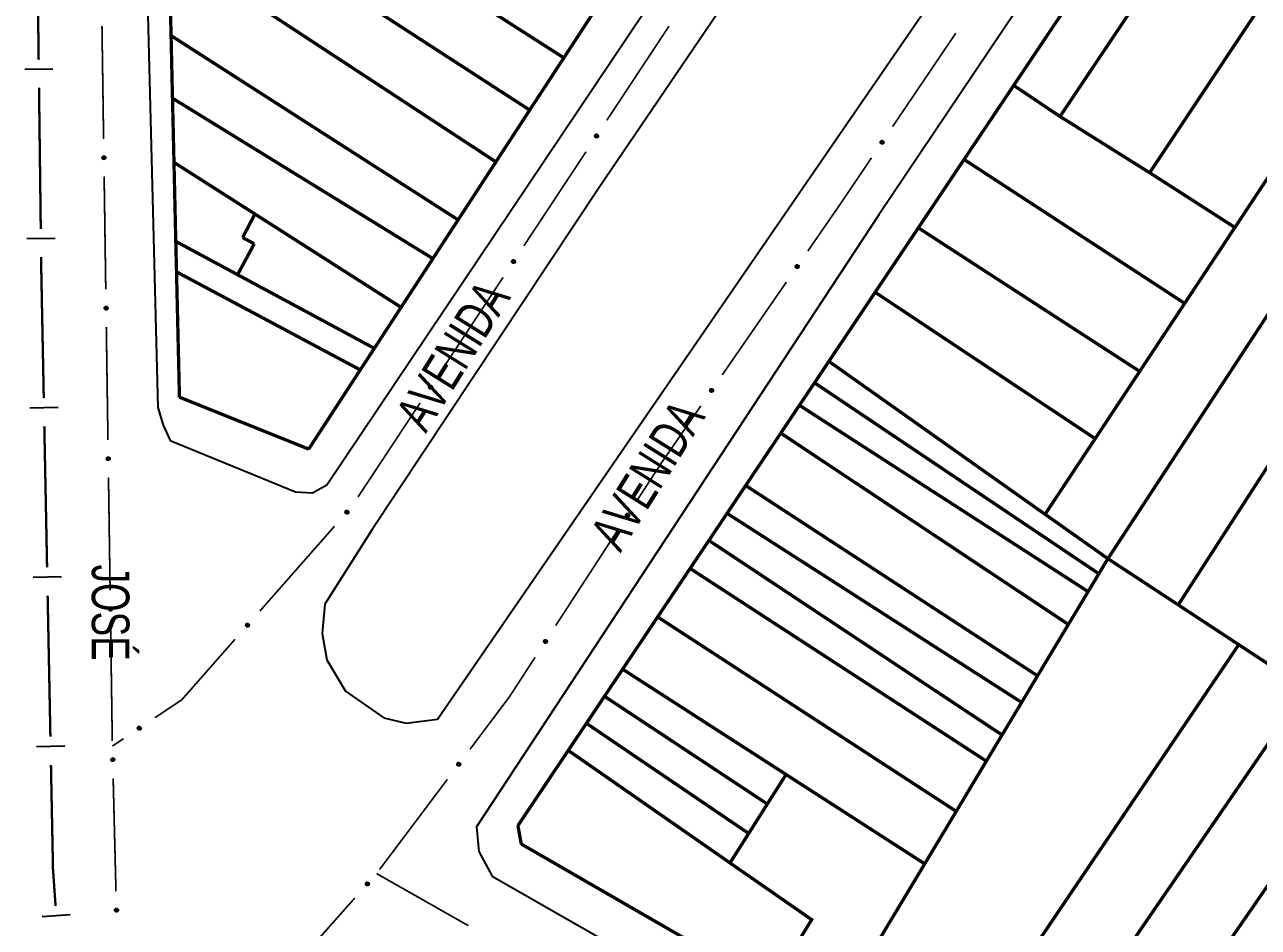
# Model space of a CAD drawing. Extents: x 202481 to 204056, y 4838981 to 4840330.
# Drawn here: x 203474.6 to 203605.8, y 4840104.8 to 4840200.7 of the extents above; entities that cross this region are included whole.
import ezdxf

# ---------------------------------------------------------------- set-up
doc = ezdxf.new("R2010")
doc.units = 0
doc.header["$LTSCALE"] = 1.5
doc.header["$MEASUREMENT"] = 0
for name, color, linetype in [('CD_MALHA_LOTES', 7, 'CONTINUOUS'), ('LM-LIM-SETORES-BAIRROS', 250, 'CONTINUOUS'), ('RU-QUADRA', 210, 'CONTINUOUS'), ('SV-EIXO-RUA-PAV', 20, 'CONTINUOUS'), ('SV-RUA-PAVIM', 7, 'CONTINUOUS'), ('SV-TXT-RUA-PAV', 7, 'CONTINUOUS')]:
    doc.layers.add(name, color=color, linetype=linetype)
doc.styles.add('ARIAL', font='ARIAL.SHX')

msp = doc.modelspace()

# ---------------------------------------------------------------- linework, layer by layer
at = {"layer": 'CD_MALHA_LOTES', "linetype": 'Continuous', "const_width": 0.35, "flags": 128}
for points in [[(203579.75, 4840194.27), (203609.59, 4840238.84), (203614.52, 4840235.54)], [(203584.67, 4840190.97), (203614.52, 4840235.54)], [(203594.2, 4840184.99), (203623.75, 4840229.45)], [(203589.76, 4840143.96), (203639.1, 4840219.29)], [(203545, 4840217.24), (203531.93, 4840197.2)], [(203508.35, 4840212.3), (203531.93, 4840197.2)], [(203489.96, 4840208.93), (203524.71, 4840186.14)], [(203490.18, 4840199.56), (203489.96, 4840208.93)], [(203528.3, 4840191.65), (203504.8, 4840206.87)], [(203490.18, 4840199.56), (203520.69, 4840179.98)], [(203490.33, 4840192.91), (203490.18, 4840199.56)], [(203615.65, 4840197.89), (203603.26, 4840179.17)], [(203531.93, 4840197.2), (203528.3, 4840191.65)], [(203574.47, 4840186.4), (203579.75, 4840194.27)], [(203584.67, 4840190.97), (203579.75, 4840194.27)], [(203490.49, 4840186.09), (203490.33, 4840192.91)], [(203490.33, 4840192.91), (203518.01, 4840175.86)], [(203528.3, 4840191.65), (203524.71, 4840186.14)], [(203594.2, 4840184.99), (203584.67, 4840190.97)], [(203490.49, 4840186.09), (203499.09, 4840180.6)], [(203490.68, 4840177.69), (203490.49, 4840186.09)], [(203524.71, 4840186.14), (203520.69, 4840179.98)], [(203569.61, 4840179.13), (203574.47, 4840186.4)], [(203597.92, 4840171.1), (203574.47, 4840186.4)], [(203603.26, 4840179.17), (203594.2, 4840184.99)], [(203497.79, 4840178.1), (203499.09, 4840180.6)], [(203499.09, 4840180.6), (203514.63, 4840170.68)], [(203520.69, 4840179.98), (203518.01, 4840175.86)], [(203565.02, 4840172.28), (203569.61, 4840179.13)], [(203593.14, 4840163.87), (203569.61, 4840179.13)], [(203597.92, 4840171.1), (203603.26, 4840179.17)], [(203499.02, 4840177.43), (203497.79, 4840178.1)], [(203490.76, 4840174.45), (203490.68, 4840177.69)], [(203490.68, 4840177.69), (203497.25, 4840174.15)], [(203497.25, 4840174.15), (203499.02, 4840177.43)], [(203518.01, 4840175.86), (203514.63, 4840170.68)], [(203490.76, 4840174.45), (203510.29, 4840164.03)], [(203491.07, 4840161.13), (203490.76, 4840174.45)], [(203511.79, 4840166.32), (203497.25, 4840174.15)], [(203560.1, 4840164.94), (203565.02, 4840172.28)], [(203588.41, 4840156.72), (203565.02, 4840172.28)], [(203514.63, 4840170.68), (203511.79, 4840166.32)], [(203593.14, 4840163.87), (203597.92, 4840171.1)], [(203511.79, 4840166.32), (203510.29, 4840164.03)], [(203558.58, 4840162.66), (203560.1, 4840164.94)], [(203583.08, 4840148.68), (203560.1, 4840164.94)], [(203614.6, 4840165.94), (203597.24, 4840139.05)], [(203510.29, 4840164.03), (203504.81, 4840155.61)], [(203588.41, 4840156.72), (203593.14, 4840163.87)], [(203556.97, 4840160.27), (203558.58, 4840162.66)], [(203588.8, 4840142.36), (203558.58, 4840162.66)], [(203504.81, 4840155.61), (203491.07, 4840161.13)], [(203554.99, 4840157.31), (203556.97, 4840160.27)], [(203587.66, 4840140.46), (203556.97, 4840160.27)], [(203551.26, 4840151.74), (203554.99, 4840157.31)], [(203585.56, 4840136.97), (203554.99, 4840157.31)], [(203583.08, 4840148.68), (203588.41, 4840156.72)], [(203549.28, 4840148.78), (203551.26, 4840151.74)], [(203582.28, 4840131.51), (203551.26, 4840151.74)], [(203547.35, 4840145.9), (203549.28, 4840148.78)], [(203580.59, 4840128.68), (203549.28, 4840148.78)], [(203589.76, 4840143.96), (203583.08, 4840148.68)], [(203545.35, 4840142.92), (203547.35, 4840145.9)], [(203578.51, 4840125.22), (203547.35, 4840145.9)], [(203588.8, 4840142.36), (203589.76, 4840143.96)], [(203597.24, 4840139.05), (203589.76, 4840143.96)], [(203541.9, 4840137.77), (203545.35, 4840142.92)], [(203576.84, 4840122.44), (203545.35, 4840142.92)], [(203587.66, 4840140.46), (203588.8, 4840142.36)], [(203585.56, 4840136.97), (203587.66, 4840140.46)], [(203603.67, 4840134.82), (203597.24, 4840139.05)], [(203538.18, 4840132.21), (203541.9, 4840137.77)], [(203573.64, 4840117.1), (203541.9, 4840137.77)], [(203582.28, 4840131.51), (203585.56, 4840136.97)], [(203571.97, 4840087.9), (203603.67, 4840134.82)], [(203610.8, 4840130.14), (203603.67, 4840134.82)], [(203536.25, 4840129.33), (203538.18, 4840132.21)], [(203555.55, 4840121.02), (203538.18, 4840132.21)], [(203580.59, 4840128.68), (203582.28, 4840131.51)], [(203534.33, 4840126.46), (203536.25, 4840129.33)], [(203553.56, 4840117.88), (203536.25, 4840129.33)], [(203579.03, 4840083.83), (203610.8, 4840130.14)], [(203578.51, 4840125.22), (203580.59, 4840128.68)], [(203532.4, 4840123.58), (203534.33, 4840126.46)], [(203551.58, 4840114.75), (203534.33, 4840126.46)], [(203586.3, 4840079.64), (203617.97, 4840125.44)], [(203576.84, 4840122.44), (203578.51, 4840125.22)], [(203527.05, 4840115.59), (203532.4, 4840123.58)], [(203549.59, 4840111.62), (203532.4, 4840123.58)], [(203573.64, 4840117.1), (203576.84, 4840122.44)], [(203553.56, 4840117.88), (203555.55, 4840121.02)], [(203555.55, 4840121.02), (203570.29, 4840111.52)], [(203551.58, 4840114.75), (203553.56, 4840117.88)], [(203570.29, 4840111.52), (203573.64, 4840117.1)], [(203527.4, 4840113.63), (203527.05, 4840115.59)], [(203553.87, 4840098.35), (203527.4, 4840113.63)], [(203549.59, 4840111.62), (203551.58, 4840114.75)], [(203553.87, 4840098.35), (203558.27, 4840105.59), (203549.59, 4840111.62)], [(203560.19, 4840094.7), (203570.29, 4840111.52)]]:
    msp.add_lwpolyline(points, dxfattribs=at)
at = {"layer": 'LM-LIM-SETORES-BAIRROS', "const_width": 0.25}
for points in [[(203475.919405, 4840212.018009), (203476.106243, 4840197.019173)], [(203476.143611, 4840194.019405), (203476.330449, 4840179.020569)], [(203476.367817, 4840176.020802), (203476.380273, 4840175.020879)], [(203476.380273, 4840175.020879), (203476.39, 4840174.24)], [(203476.39, 4840174.24), (203476.64882, 4840161.023474)], [(203476.707558, 4840158.024049), (203477.001248, 4840143.026924)], [(203477.059986, 4840140.027499), (203477.353676, 4840125.030375)], [(203477.412413, 4840122.03095), (203477.627786, 4840111.033058)], [(203477.627786, 4840111.033058), (203477.63, 4840110.92)], [(203477.63, 4840110.92), (203477.903509, 4840107.042715)]]:
    msp.add_lwpolyline(points, dxfattribs=at)
at = {"layer": 'LM-LIM-SETORES-BAIRROS'}
for points in [[(203474.618815, 4840196.000566), (203477.618583, 4840196.037934)], [(203474.843021, 4840178.001963), (203477.842789, 4840178.03933)], [(203475.168687, 4840159.994297), (203478.168112, 4840160.053034)], [(203475.521115, 4840141.997747), (203478.52054, 4840142.056485)], [(203475.873542, 4840124.001197), (203478.872967, 4840124.059935)], [(203476.477594, 4840105.939644), (203479.470158, 4840106.150744)]]:
    msp.add_lwpolyline(points, dxfattribs=at)
at = {"layer": 'RU-QUADRA', "linetype": 'Continuous', "const_width": 0.18, "flags": 128}
for points in [[(203553.87, 4840098.35), (203527.4, 4840113.63), (203527.05, 4840115.59), (203532.4, 4840123.58), (203534.33, 4840126.46), (203536.25, 4840129.33), (203538.18, 4840132.21), (203541.9, 4840137.77), (203545.35, 4840142.92), (203547.35, 4840145.9), (203549.28, 4840148.78), (203551.26, 4840151.74), (203554.99, 4840157.31), (203556.97, 4840160.27), (203558.58, 4840162.66), (203560.1, 4840164.94), (203565.02, 4840172.28), (203569.61, 4840179.13), (203574.47, 4840186.4), (203579.75, 4840194.27), (203609.59, 4840238.84)], [(203545, 4840217.24), (203531.93, 4840197.2), (203528.3, 4840191.65), (203524.71, 4840186.14), (203520.69, 4840179.98), (203518.01, 4840175.86), (203514.63, 4840170.68), (203511.79, 4840166.32), (203510.29, 4840164.03), (203504.81, 4840155.61), (203491.07, 4840161.13), (203490.76, 4840174.45), (203490.68, 4840177.69), (203490.49, 4840186.09), (203490.33, 4840192.91), (203490.18, 4840199.56), (203489.96, 4840208.93)]]:
    msp.add_lwpolyline(points, dxfattribs=at)
at = {"layer": 'SV-EIXO-RUA-PAV', "const_width": 0.18}
for points in [[(203482.835537, 4840200.58608), (203483.008663, 4840188.587329)], [(203543.111607, 4840200.577587), (203536.498201, 4840190.564452)], [(203573.590276, 4840199.825169), (203566.870476, 4840189.883122)], [(203534.293732, 4840187.226741), (203527.680326, 4840177.213607)], [(203564.630543, 4840186.569107), (203561.270643, 4840181.598083)], [(203483.066372, 4840184.587745), (203483.239499, 4840172.588994)], [(203561.13, 4840181.39), (203557.861939, 4840176.660414)], [(203561.270643, 4840181.598083), (203561.13, 4840181.39)], [(203525.475857, 4840173.875895), (203518.862451, 4840163.862761)], [(203555.588048, 4840173.369605), (203548.766376, 4840163.497179)], [(203483.297208, 4840168.58941), (203483.470335, 4840156.590659)], [(203516.657982, 4840160.52505), (203510.044576, 4840150.511915)], [(203546.492485, 4840160.206371), (203542.513176, 4840154.447456)], [(203542.513176, 4840154.447456), (203542.28, 4840154.11)], [(203542.28, 4840154.11), (203539.779255, 4840150.26127)], [(203483.528044, 4840152.591076), (203483.701171, 4840140.592325)], [(203507.54419, 4840147.4004), (203499.61725, 4840138.391314)], [(203537.599871, 4840146.907125), (203531.06172, 4840136.844692)], [(203483.75888, 4840136.592741), (203483.932007, 4840124.59399)], [(203496.974937, 4840135.388285), (203491.69031, 4840129.382228)], [(203528.882336, 4840133.490547), (203526.158106, 4840129.297866)], [(203491.69031, 4840129.382228), (203491.31, 4840128.95)], [(203491.31, 4840128.95), (203488.460234, 4840127.051445)], [(203526.14, 4840129.27), (203521.9533, 4840123.701571)], [(203526.158106, 4840129.297866), (203526.14, 4840129.27)], [(203484.299115, 4840124.279247), (203483.94, 4840124.04)], [(203485.131339, 4840124.833687), (203484.299115, 4840124.279247)], [(203484.025436, 4840120.595107), (203484.322956, 4840108.598796)], [(203519.549489, 4840120.504433), (203512.338054, 4840110.91302)], [(203512.219165, 4840110.376907), (203512.02, 4840110.49)], [(203521.784598, 4840104.945288), (203512.219165, 4840110.376907)], [(203509.715695, 4840107.894563), (203501.748644, 4840098.920929)]]:
    msp.add_lwpolyline(points, dxfattribs=at)
at = {"layer": 'SV-EIXO-RUA-PAV'}
for points in [[(203535.567005, 4840188.95482), (203535.577481, 4840188.907047), (203535.576716, 4840188.863846), (203535.565706, 4840188.827998), (203535.547718, 4840188.798857), (203535.525957, 4840188.771117), (203535.497847, 4840188.74799), (203535.460962, 4840188.729232), (203535.413112, 4840188.718387), (203535.368909, 4840188.72208), (203535.333186, 4840188.730993), (203535.301719, 4840188.748001), (203535.275126, 4840188.769592), (203535.252068, 4840188.799585), (203535.233424, 4840188.83715), (203535.223683, 4840188.885529), (203535.224724, 4840188.927877), (203535.236283, 4840188.962271), (203535.253582, 4840188.993797), (203535.276138, 4840189.021851), (203535.303862, 4840189.044394), (203535.341718, 4840189.063098), (203535.389595, 4840189.072079), (203535.431843, 4840189.071523), (203535.466391, 4840189.06045), (203535.497045, 4840189.042721), (203535.525134, 4840189.021233), (203535.549558, 4840188.993944), (203535.567005, 4840188.95482)], [(203565.92217, 4840188.283511), (203565.932136, 4840188.235629), (203565.93091, 4840188.192438), (203565.919519, 4840188.15671), (203565.901221, 4840188.127762), (203565.879165, 4840188.100256), (203565.85081, 4840188.077429), (203565.813727, 4840188.059066), (203565.765765, 4840188.048732), (203565.721603, 4840188.052896), (203565.685978, 4840188.062189), (203565.654694, 4840188.079532), (203565.628332, 4840188.101405), (203565.605595, 4840188.131643), (203565.587353, 4840188.169405), (203565.578129, 4840188.217884), (203565.579621, 4840188.260218), (203565.591546, 4840188.294488), (203565.60918, 4840188.325827), (203565.632034, 4840188.353639), (203565.659997, 4840188.375886), (203565.69805, 4840188.394185), (203565.74602, 4840188.402655), (203565.78826, 4840188.401649), (203565.822688, 4840188.390208), (203565.853151, 4840188.372152), (203565.881009, 4840188.350366), (203565.905141, 4840188.322818), (203565.92217, 4840188.283511)], [(203483.145514, 4840186.732791), (203483.181072, 4840186.69921), (203483.204766, 4840186.663078), (203483.215854, 4840186.627255), (203483.217398, 4840186.593043), (203483.215035, 4840186.557866), (203483.204828, 4840186.522925), (203483.184909, 4840186.486654), (203483.151474, 4840186.450747), (203483.112865, 4840186.428908), (203483.078325, 4840186.416159), (203483.042744, 4840186.412495), (203483.008609, 4840186.415363), (203482.972665, 4840186.427165), (203482.936105, 4840186.44771), (203482.900814, 4840186.482204), (203482.877828, 4840186.517786), (203482.868013, 4840186.552718), (203482.864556, 4840186.588512), (203482.867399, 4840186.624397), (203482.877616, 4840186.658638), (203482.898368, 4840186.695411), (203482.932875, 4840186.729793), (203482.968102, 4840186.753123), (203483.002887, 4840186.763426), (203483.038203, 4840186.766036), (203483.073515, 4840186.764095), (203483.109066, 4840186.755297), (203483.145514, 4840186.732791)], [(203526.749131, 4840175.603975), (203526.759606, 4840175.556201), (203526.758841, 4840175.513), (203526.747832, 4840175.477152), (203526.729843, 4840175.448011), (203526.708082, 4840175.420271), (203526.679972, 4840175.397144), (203526.643087, 4840175.378386), (203526.595237, 4840175.367541), (203526.551034, 4840175.371234), (203526.515311, 4840175.380147), (203526.483845, 4840175.397155), (203526.457251, 4840175.418746), (203526.434193, 4840175.44874), (203526.415549, 4840175.486305), (203526.405808, 4840175.534683), (203526.406849, 4840175.577031), (203526.418408, 4840175.611425), (203526.435707, 4840175.642951), (203526.458263, 4840175.671005), (203526.485987, 4840175.693549), (203526.523843, 4840175.712252), (203526.57172, 4840175.721234), (203526.613968, 4840175.720678), (203526.648516, 4840175.709604), (203526.67917, 4840175.691875), (203526.707259, 4840175.670387), (203526.731683, 4840175.643098), (203526.749131, 4840175.603975)], [(203556.897236, 4840175.070638), (203556.906708, 4840175.022656), (203556.905038, 4840174.97948), (203556.893281, 4840174.94387), (203556.874686, 4840174.915112), (203556.852348, 4840174.887834), (203556.82376, 4840174.865301), (203556.78649, 4840174.84732), (203556.738424, 4840174.837479), (203556.694308, 4840174.842097), (203556.65878, 4840174.851756), (203556.627676, 4840174.869419), (203556.60154, 4840174.891563), (203556.579116, 4840174.922033), (203556.561262, 4840174.95998), (203556.552537, 4840175.008552), (203556.554465, 4840175.050869), (203556.566742, 4840175.085013), (203556.584697, 4840175.11617), (203556.607835, 4840175.143746), (203556.636026, 4840175.165703), (203556.674265, 4840175.18361), (203556.722319, 4840175.191587), (203556.764547, 4840175.190146), (203556.798855, 4840175.178352), (203556.829132, 4840175.159984), (203556.856764, 4840175.137913), (203556.880611, 4840175.110118), (203556.897236, 4840175.070638)], [(203483.37635, 4840170.734456), (203483.411908, 4840170.700876), (203483.435602, 4840170.664744), (203483.44669, 4840170.62892), (203483.448233, 4840170.594709), (203483.445871, 4840170.559531), (203483.435664, 4840170.52459), (203483.415745, 4840170.488319), (203483.38231, 4840170.452413), (203483.343701, 4840170.430573), (203483.309161, 4840170.417824), (203483.27358, 4840170.41416), (203483.239445, 4840170.417028), (203483.203501, 4840170.428831), (203483.166941, 4840170.449375), (203483.13165, 4840170.48387), (203483.108664, 4840170.519452), (203483.098849, 4840170.554384), (203483.095392, 4840170.590178), (203483.098235, 4840170.626062), (203483.108452, 4840170.660303), (203483.129203, 4840170.697077), (203483.163711, 4840170.731458), (203483.198938, 4840170.754789), (203483.233723, 4840170.765092), (203483.269039, 4840170.767701), (203483.304351, 4840170.765761), (203483.339901, 4840170.756963), (203483.37635, 4840170.734456)], [(203517.931256, 4840162.253129), (203517.941731, 4840162.205356), (203517.940966, 4840162.162155), (203517.929957, 4840162.126307), (203517.911968, 4840162.097166), (203517.890207, 4840162.069425), (203517.862097, 4840162.046298), (203517.825212, 4840162.02754), (203517.777363, 4840162.016695), (203517.733159, 4840162.020388), (203517.697436, 4840162.029301), (203517.66597, 4840162.046309), (203517.639376, 4840162.0679), (203517.616318, 4840162.097894), (203517.597674, 4840162.135459), (203517.587933, 4840162.183837), (203517.588974, 4840162.226185), (203517.600533, 4840162.260579), (203517.617832, 4840162.292106), (203517.640388, 4840162.32016), (203517.668112, 4840162.342703), (203517.705968, 4840162.361407), (203517.753845, 4840162.370388), (203517.796094, 4840162.369832), (203517.830641, 4840162.358759), (203517.861295, 4840162.341029), (203517.889384, 4840162.319541), (203517.913808, 4840162.292252), (203517.931256, 4840162.253129)], [(203547.801672, 4840161.907404), (203547.811145, 4840161.859421), (203547.809475, 4840161.816246), (203547.797717, 4840161.780636), (203547.779123, 4840161.751878), (203547.756785, 4840161.7246), (203547.728197, 4840161.702067), (203547.690927, 4840161.684085), (203547.642861, 4840161.674245), (203547.598745, 4840161.678863), (203547.563217, 4840161.688522), (203547.532113, 4840161.706185), (203547.505977, 4840161.728329), (203547.483553, 4840161.758799), (203547.465699, 4840161.796746), (203547.456974, 4840161.845318), (203547.458902, 4840161.887634), (203547.471179, 4840161.921779), (203547.489134, 4840161.952936), (203547.512272, 4840161.980512), (203547.540463, 4840162.002469), (203547.578702, 4840162.020376), (203547.626756, 4840162.028353), (203547.668984, 4840162.026912), (203547.703292, 4840162.015118), (203547.733569, 4840161.99675), (203547.761201, 4840161.974678), (203547.785048, 4840161.946884), (203547.801672, 4840161.907404)], [(203483.607186, 4840154.736121), (203483.642744, 4840154.702541), (203483.666438, 4840154.666409), (203483.677526, 4840154.630585), (203483.679069, 4840154.596374), (203483.676707, 4840154.561196), (203483.6665, 4840154.526255), (203483.646581, 4840154.489984), (203483.613145, 4840154.454078), (203483.574536, 4840154.432239), (203483.539997, 4840154.419489), (203483.504416, 4840154.415825), (203483.470281, 4840154.418693), (203483.434337, 4840154.430496), (203483.397777, 4840154.45104), (203483.362485, 4840154.485535), (203483.3395, 4840154.521117), (203483.329685, 4840154.556049), (203483.326228, 4840154.591843), (203483.329071, 4840154.627728), (203483.339288, 4840154.661969), (203483.360039, 4840154.698742), (203483.394547, 4840154.733123), (203483.429774, 4840154.756454), (203483.464559, 4840154.766757), (203483.499875, 4840154.769367), (203483.535187, 4840154.767426), (203483.570737, 4840154.758628), (203483.607186, 4840154.736121)], [(203509.042902, 4840148.937066), (203509.046712, 4840148.888306), (203509.040016, 4840148.845621), (203509.024184, 4840148.811626), (203509.00236, 4840148.785234), (203508.976993, 4840148.760748), (203508.945971, 4840148.741704), (203508.906858, 4840148.728194), (203508.857972, 4840148.724029), (203508.814695, 4840148.733763), (203508.780537, 4840148.747501), (203508.751707, 4840148.768673), (203508.728333, 4840148.793714), (203508.709617, 4840148.826593), (203508.696313, 4840148.866364), (203508.693314, 4840148.915622), (203508.700166, 4840148.957425), (203508.716343, 4840148.989904), (203508.737811, 4840149.018753), (203508.764008, 4840149.04344), (203508.794568, 4840149.061959), (203508.834635, 4840149.075282), (203508.883292, 4840149.077597), (203508.925064, 4840149.07124), (203508.957761, 4840149.055523), (203508.985688, 4840149.033748), (203509.010556, 4840149.008604), (203509.030998, 4840148.978216), (203509.042902, 4840148.937066)], [(203538.860154, 4840148.644702), (203538.870987, 4840148.597009), (203538.870546, 4840148.553803), (203538.859805, 4840148.517874), (203538.842036, 4840148.488598), (203538.820483, 4840148.460696), (203538.792547, 4840148.437359), (203538.755804, 4840148.418325), (203538.708037, 4840148.407121), (203538.663807, 4840148.410483), (203538.628019, 4840148.419128), (203538.596426, 4840148.435899), (203538.569671, 4840148.45729), (203538.546389, 4840148.48711), (203538.527463, 4840148.524534), (203538.51736, 4840148.572838), (203538.518084, 4840148.615193), (203538.529385, 4840148.649673), (203538.546447, 4840148.681328), (203538.568791, 4840148.70955), (203538.596346, 4840148.732301), (203538.63406, 4840148.751288), (203538.681869, 4840148.760628), (203538.72412, 4840148.760388), (203538.75875, 4840148.749575), (203538.789536, 4840148.732075), (203538.817785, 4840148.710799), (203538.842413, 4840148.683693), (203538.860154, 4840148.644702)], [(203483.838021, 4840138.737787), (203483.87358, 4840138.704206), (203483.897273, 4840138.668074), (203483.908361, 4840138.63225), (203483.909905, 4840138.598039), (203483.907542, 4840138.562861), (203483.897335, 4840138.52792), (203483.877417, 4840138.491649), (203483.843981, 4840138.455743), (203483.805372, 4840138.433904), (203483.770833, 4840138.421154), (203483.735252, 4840138.417491), (203483.701117, 4840138.420358), (203483.665173, 4840138.432161), (203483.628613, 4840138.452706), (203483.593321, 4840138.4872), (203483.570336, 4840138.522782), (203483.560521, 4840138.557714), (203483.557064, 4840138.593508), (203483.559906, 4840138.629393), (203483.570123, 4840138.663634), (203483.590875, 4840138.700407), (203483.625383, 4840138.734788), (203483.66061, 4840138.758119), (203483.695395, 4840138.768422), (203483.730711, 4840138.771032), (203483.766022, 4840138.769091), (203483.801573, 4840138.760293), (203483.838021, 4840138.737787)], [(203498.473649, 4840136.924952), (203498.477459, 4840136.876192), (203498.470763, 4840136.833506), (203498.454931, 4840136.799512), (203498.433107, 4840136.77312), (203498.40774, 4840136.748634), (203498.376718, 4840136.72959), (203498.337605, 4840136.71608), (203498.288719, 4840136.711915), (203498.245442, 4840136.721648), (203498.211284, 4840136.735387), (203498.182454, 4840136.756558), (203498.15908, 4840136.7816), (203498.140364, 4840136.814478), (203498.12706, 4840136.854249), (203498.124061, 4840136.903507), (203498.130913, 4840136.94531), (203498.14709, 4840136.977789), (203498.168558, 4840137.006638), (203498.194755, 4840137.031326), (203498.225315, 4840137.049845), (203498.265382, 4840137.063168), (203498.314039, 4840137.065483), (203498.355811, 4840137.059125), (203498.388508, 4840137.043409), (203498.416435, 4840137.021634), (203498.441303, 4840136.996489), (203498.461745, 4840136.966102), (203498.473649, 4840136.924952)], [(203530.142618, 4840135.228124), (203530.153452, 4840135.18043), (203530.15301, 4840135.137225), (203530.14227, 4840135.101295), (203530.1245, 4840135.07202), (203530.102948, 4840135.044118), (203530.075012, 4840135.02078), (203530.038269, 4840135.001746), (203529.990502, 4840134.990543), (203529.946272, 4840134.993904), (203529.910484, 4840135.002549), (203529.87889, 4840135.019321), (203529.852135, 4840135.040712), (203529.828853, 4840135.070532), (203529.809928, 4840135.107956), (203529.799825, 4840135.15626), (203529.800548, 4840135.198614), (203529.811849, 4840135.233094), (203529.828911, 4840135.264749), (203529.851256, 4840135.292972), (203529.878811, 4840135.315722), (203529.916525, 4840135.334709), (203529.964333, 4840135.344049), (203530.006585, 4840135.34381), (203530.041215, 4840135.332996), (203530.072001, 4840135.315497), (203530.10025, 4840135.29422), (203530.124878, 4840135.267115), (203530.142618, 4840135.228124)], [(203486.976394, 4840125.930616), (203486.967468, 4840125.88253), (203486.949963, 4840125.843027), (203486.92588, 4840125.814281), (203486.897975, 4840125.794429), (203486.867139, 4840125.777334), (203486.832248, 4840125.766958), (203486.790972, 4840125.76402), (203486.742671, 4840125.772636), (203486.703383, 4840125.793228), (203486.673938, 4840125.815331), (203486.651562, 4840125.843236), (203486.635457, 4840125.87347), (203486.625878, 4840125.910069), (203486.623309, 4840125.951928), (203486.633148, 4840126.000286), (203486.650575, 4840126.038896), (203486.674599, 4840126.066088), (203486.702796, 4840126.088406), (203486.734486, 4840126.105481), (203486.768794, 4840126.115469), (203486.810944, 4840126.117979), (203486.858545, 4840126.107636), (203486.897252, 4840126.090694), (203486.924775, 4840126.067058), (203486.946122, 4840126.038804), (203486.963643, 4840126.008084), (203486.975534, 4840125.973445), (203486.976394, 4840125.930616)], [(203484.082334, 4840122.740858), (203484.118239, 4840122.707648), (203484.142306, 4840122.671763), (203484.153765, 4840122.636056), (203484.155663, 4840122.601863), (203484.153665, 4840122.566663), (203484.143821, 4840122.531618), (203484.124279, 4840122.495142), (203484.091218, 4840122.458891), (203484.052837, 4840122.436653), (203484.018432, 4840122.423546), (203483.982891, 4840122.419513), (203483.948728, 4840122.422027), (203483.912664, 4840122.433457), (203483.875892, 4840122.453621), (203483.840245, 4840122.487748), (203483.816892, 4840122.52309), (203483.806715, 4840122.557918), (203483.802888, 4840122.593674), (203483.805358, 4840122.629586), (203483.815219, 4840122.663931), (203483.835589, 4840122.700918), (203483.869738, 4840122.735655), (203483.904721, 4840122.75935), (203483.939397, 4840122.770013), (203483.974685, 4840122.772989), (203484.010014, 4840122.771414), (203484.045654, 4840122.762985), (203484.082334, 4840122.740858)], [(203520.925725, 4840122.15169), (203520.93327, 4840122.103367), (203520.929872, 4840122.060293), (203520.916699, 4840122.025183), (203520.896967, 4840121.997193), (203520.873556, 4840121.97083), (203520.844088, 4840121.94946), (203520.806129, 4840121.932985), (203520.757707, 4840121.925076), (203520.713811, 4840121.931457), (203520.678698, 4840121.942531), (203520.648326, 4840121.961425), (203520.623098, 4840121.984597), (203520.601911, 4840122.01594), (203520.585591, 4840122.054572), (203520.578818, 4840122.103454), (203520.582438, 4840122.145659), (203520.596072, 4840122.179285), (203520.61526, 4840122.209698), (203520.639484, 4840122.236326), (203520.668531, 4840122.257137), (203520.707456, 4840122.273499), (203520.755792, 4840122.279545), (203520.797928, 4840122.276415), (203520.831736, 4840122.263256), (203520.861253, 4840122.243691), (203520.887979, 4840122.220531), (203520.910695, 4840122.191804), (203520.925725, 4840122.15169)], [(203511.221248, 4840109.424528), (203511.224841, 4840109.375752), (203511.217954, 4840109.333096), (203511.201971, 4840109.299173), (203511.18003, 4840109.272878), (203511.154553, 4840109.248506), (203511.123447, 4840109.2296), (203511.084274, 4840109.216265), (203511.03537, 4840109.212318), (203510.992137, 4840109.222245), (203510.95804, 4840109.236135), (203510.929305, 4840109.257435), (203510.906043, 4840109.282581), (203510.887473, 4840109.315542), (203510.874347, 4840109.355372), (203510.871568, 4840109.404643), (203510.878606, 4840109.446415), (203510.894928, 4840109.478822), (203510.916524, 4840109.507575), (203510.942832, 4840109.532145), (203510.973474, 4840109.550527), (203511.0136, 4840109.563671), (203511.062267, 4840109.56577), (203511.10401, 4840109.559226), (203511.136637, 4840109.543363), (203511.164466, 4840109.521464), (203511.189222, 4840109.496209), (203511.209528, 4840109.465731), (203511.221248, 4840109.424528)], [(203484.479027, 4840106.745776), (203484.514931, 4840106.712566), (203484.538998, 4840106.676682), (203484.550457, 4840106.640975), (203484.552356, 4840106.606781), (203484.550358, 4840106.571581), (203484.540514, 4840106.536536), (203484.520972, 4840106.500061), (203484.48791, 4840106.46381), (203484.44953, 4840106.441571), (203484.415124, 4840106.428464), (203484.379583, 4840106.424432), (203484.345421, 4840106.426946), (203484.309356, 4840106.438375), (203484.272585, 4840106.458539), (203484.236938, 4840106.492666), (203484.213584, 4840106.528008), (203484.203408, 4840106.562836), (203484.19958, 4840106.598592), (203484.202051, 4840106.634505), (203484.211912, 4840106.66885), (203484.232281, 4840106.705836), (203484.266431, 4840106.740574), (203484.301414, 4840106.764268), (203484.33609, 4840106.774931), (203484.371377, 4840106.777907), (203484.406707, 4840106.776332), (203484.442347, 4840106.767903), (203484.479027, 4840106.745776)]]:
    msp.add_lwpolyline(points, close=True, dxfattribs=at)
for points in [[(203535.303862, 4840189.044394), (203535.223683, 4840188.885529)], [(203535.276138, 4840189.021851), (203535.224724, 4840188.927877)], [(203535.288138, 4840189.029151), (203535.227331, 4840188.912326)], [(203535.32174, 4840189.04784), (203535.232441, 4840188.868069)], [(203535.341718, 4840189.063098), (203535.233424, 4840188.83715)], [(203535.364817, 4840189.063542), (203535.243997, 4840188.82119)], [(203535.389595, 4840189.072079), (203535.252068, 4840188.799585)], [(203535.408687, 4840189.070543), (203535.265328, 4840188.789113)], [(203535.431843, 4840189.071523), (203535.275126, 4840188.769592)], [(203535.446563, 4840189.063515), (203535.289667, 4840188.761591)], [(203535.466391, 4840189.06045), (203535.301719, 4840188.748001)], [(203535.479926, 4840189.049655), (203535.316242, 4840188.742404)], [(203535.497045, 4840189.042721), (203535.333186, 4840188.730993)], [(203535.509916, 4840189.028213), (203535.355277, 4840188.729704)], [(203535.525134, 4840189.021233), (203535.368909, 4840188.72208)], [(203535.534621, 4840189.003719), (203535.393905, 4840188.723815)], [(203535.549558, 4840188.993944), (203535.413112, 4840188.718387)], [(203535.556318, 4840188.974672), (203535.43741, 4840188.727787)], [(203535.567005, 4840188.95482), (203535.460962, 4840188.729232)], [(203535.571654, 4840188.928566), (203535.483129, 4840188.745014)], [(203535.577481, 4840188.907047), (203535.497847, 4840188.74799)], [(203535.577151, 4840188.882418), (203535.515957, 4840188.767484)], [(203535.576716, 4840188.863846), (203535.525957, 4840188.771117)], [(203565.659997, 4840188.375886), (203565.578129, 4840188.217884)], [(203565.632034, 4840188.353639), (203565.579621, 4840188.260218)], [(203565.644112, 4840188.360811), (203565.582062, 4840188.244641)], [(203565.677911, 4840188.37914), (203565.5867, 4840188.200332)], [(203565.69805, 4840188.394185), (203565.587353, 4840188.169405)], [(203565.721152, 4840188.394382), (203565.597755, 4840188.153333)], [(203565.74602, 4840188.402655), (203565.605595, 4840188.131643)], [(203565.765095, 4840188.400915), (203565.618743, 4840188.12103)], [(203565.78826, 4840188.401649), (203565.628332, 4840188.101405)], [(203565.802893, 4840188.393484), (203565.642788, 4840188.09325)], [(203565.822688, 4840188.390208), (203565.654694, 4840188.079532)], [(203565.836107, 4840188.379269), (203565.669156, 4840188.073781)], [(203565.853151, 4840188.372152), (203565.685978, 4840188.062189)], [(203565.865867, 4840188.357508), (203565.708053, 4840188.060665)], [(203565.881009, 4840188.350366), (203565.721603, 4840188.052896)], [(203565.890309, 4840188.332752), (203565.746616, 4840188.054365)], [(203565.905141, 4840188.322818), (203565.765765, 4840188.048732)], [(203565.911695, 4840188.303475), (203565.790161, 4840188.057872)], [(203565.92217, 4840188.283511), (203565.813727, 4840188.059066)], [(203565.926539, 4840188.257209), (203565.836061, 4840188.074611)], [(203565.932136, 4840188.235629), (203565.85081, 4840188.077429)], [(203565.931543, 4840188.211005), (203565.869128, 4840188.096729)], [(203565.93091, 4840188.192438), (203565.879165, 4840188.100256)], [(203482.867399, 4840186.624397), (203482.877828, 4840186.517786)], [(203482.873206, 4840186.637187), (203482.888739, 4840186.506404)], [(203482.877616, 4840186.658638), (203482.900814, 4840186.482204)], [(203482.89045, 4840186.671553), (203482.917883, 4840186.472708)], [(203482.898368, 4840186.695411), (203482.936105, 4840186.44771)], [(203482.917206, 4840186.708785), (203482.95383, 4840186.440474)], [(203482.932875, 4840186.729793), (203482.972665, 4840186.427165)], [(203482.949518, 4840186.739274), (203482.98952, 4840186.425978)], [(203482.968102, 4840186.753123), (203483.008609, 4840186.415363)], [(203482.984776, 4840186.754794), (203483.025132, 4840186.416939)], [(203483.002887, 4840186.763426), (203483.042744, 4840186.412495)], [(203483.020151, 4840186.762127), (203483.057897, 4840186.416047)], [(203483.038203, 4840186.766036), (203483.078325, 4840186.416159)], [(203483.057009, 4840186.761294), (203483.097306, 4840186.427533)], [(203483.073515, 4840186.764095), (203483.112865, 4840186.428908)], [(203483.091217, 4840186.754965), (203483.132544, 4840186.444418)], [(203483.109066, 4840186.755297), (203483.151474, 4840186.450747)], [(203483.125504, 4840186.743177), (203483.16626, 4840186.472197)], [(203483.145514, 4840186.732791), (203483.184909, 4840186.486654)], [(203483.16414, 4840186.713712), (203483.194341, 4840186.512178)], [(203483.181072, 4840186.69921), (203483.204828, 4840186.522925)], [(203483.194668, 4840186.678672), (203483.208817, 4840186.549233)], [(203483.204766, 4840186.663078), (203483.215035, 4840186.557866)], [(203526.485987, 4840175.693549), (203526.405808, 4840175.534683)], [(203526.458263, 4840175.671005), (203526.406849, 4840175.577031)], [(203526.470263, 4840175.678305), (203526.409456, 4840175.56148)], [(203526.503865, 4840175.696994), (203526.414566, 4840175.517223)], [(203526.523843, 4840175.712252), (203526.415549, 4840175.486305)], [(203526.546942, 4840175.712696), (203526.426122, 4840175.470344)], [(203526.57172, 4840175.721234), (203526.434193, 4840175.44874)], [(203526.590812, 4840175.719697), (203526.447453, 4840175.438268)], [(203526.613968, 4840175.720678), (203526.457251, 4840175.418746)], [(203526.628688, 4840175.712669), (203526.471792, 4840175.410745)], [(203526.648516, 4840175.709604), (203526.483845, 4840175.397155)], [(203526.662051, 4840175.69881), (203526.498367, 4840175.391558)], [(203526.67917, 4840175.691875), (203526.515311, 4840175.380147)], [(203526.692041, 4840175.677367), (203526.537402, 4840175.378859)], [(203526.707259, 4840175.670387), (203526.551034, 4840175.371234)], [(203526.716746, 4840175.652874), (203526.57603, 4840175.372969)], [(203526.731683, 4840175.643098), (203526.595237, 4840175.367541)], [(203526.738443, 4840175.623826), (203526.619535, 4840175.376941)], [(203526.749131, 4840175.603975), (203526.643087, 4840175.378386)], [(203526.753779, 4840175.57772), (203526.665254, 4840175.394168)], [(203526.759606, 4840175.556201), (203526.679972, 4840175.397144)], [(203526.759276, 4840175.531573), (203526.698082, 4840175.416638)], [(203526.758841, 4840175.513), (203526.708082, 4840175.420271)], [(203556.636026, 4840175.165703), (203556.552537, 4840175.008552)], [(203556.607835, 4840175.143746), (203556.554465, 4840175.050869)], [(203556.619986, 4840175.150793), (203556.556746, 4840175.035267)], [(203556.653972, 4840175.168774), (203556.560928, 4840174.990912)], [(203556.674265, 4840175.18361), (203556.561262, 4840174.95998)], [(203556.697368, 4840175.18357), (203556.571499, 4840174.943802)], [(203556.722319, 4840175.191587), (203556.579116, 4840174.922033)], [(203556.741376, 4840175.18965), (203556.592154, 4840174.911285)], [(203556.764547, 4840175.190146), (203556.60154, 4840174.891563)], [(203556.779096, 4840175.181831), (203556.615911, 4840174.883259)], [(203556.798855, 4840175.178352), (203556.627676, 4840174.869419)], [(203556.812162, 4840175.167276), (203556.642078, 4840174.86352)], [(203556.829132, 4840175.159984), (203556.65878, 4840174.851756)], [(203556.841696, 4840175.145209), (203556.680839, 4840174.850006)], [(203556.856764, 4840175.137913), (203556.694308, 4840174.842097)], [(203556.865882, 4840175.120204), (203556.719334, 4840174.843309)], [(203556.880611, 4840175.110118), (203556.738424, 4840174.837479)], [(203556.886966, 4840175.090708), (203556.762913, 4840174.846368)], [(203556.897236, 4840175.070638), (203556.78649, 4840174.84732)], [(203556.901334, 4840175.044292), (203556.808983, 4840174.862634)], [(203556.906708, 4840175.022656), (203556.82376, 4840174.865301)], [(203556.905863, 4840174.998039), (203556.842275, 4840174.884411)], [(203556.905038, 4840174.97948), (203556.852348, 4840174.887834)], [(203483.098235, 4840170.626062), (203483.108664, 4840170.519452)], [(203483.104041, 4840170.638853), (203483.119575, 4840170.508069)], [(203483.108452, 4840170.660303), (203483.13165, 4840170.48387)], [(203483.121286, 4840170.673218), (203483.148719, 4840170.474373)], [(203483.129203, 4840170.697077), (203483.166941, 4840170.449375)], [(203483.148042, 4840170.71045), (203483.184666, 4840170.442139)], [(203483.163711, 4840170.731458), (203483.203501, 4840170.428831)], [(203483.180354, 4840170.740939), (203483.220356, 4840170.427643)], [(203483.198938, 4840170.754789), (203483.239445, 4840170.417028)], [(203483.215612, 4840170.756459), (203483.255968, 4840170.418604)], [(203483.233723, 4840170.765092), (203483.27358, 4840170.41416)], [(203483.250987, 4840170.763793), (203483.288732, 4840170.417712)], [(203483.269039, 4840170.767701), (203483.309161, 4840170.417824)], [(203483.287845, 4840170.76296), (203483.328142, 4840170.429198)], [(203483.304351, 4840170.765761), (203483.343701, 4840170.430573)], [(203483.322053, 4840170.75663), (203483.36338, 4840170.446083)], [(203483.339901, 4840170.756963), (203483.38231, 4840170.452413)], [(203483.35634, 4840170.744843), (203483.397095, 4840170.473863)], [(203483.37635, 4840170.734456), (203483.415745, 4840170.488319)], [(203483.394975, 4840170.715378), (203483.425177, 4840170.513843)], [(203483.411908, 4840170.700876), (203483.435664, 4840170.52459)], [(203483.425504, 4840170.680337), (203483.439653, 4840170.550898)], [(203483.435602, 4840170.664744), (203483.445871, 4840170.559531)], [(203517.668112, 4840162.342703), (203517.587933, 4840162.183837)], [(203517.640388, 4840162.32016), (203517.588974, 4840162.226185)], [(203517.652388, 4840162.32746), (203517.591581, 4840162.210634)], [(203517.68599, 4840162.346148), (203517.596691, 4840162.166377)], [(203517.705968, 4840162.361407), (203517.597674, 4840162.135459)], [(203517.729067, 4840162.36185), (203517.608247, 4840162.119499)], [(203517.753845, 4840162.370388), (203517.616318, 4840162.097894)], [(203517.772937, 4840162.368851), (203517.629578, 4840162.087422)], [(203517.796094, 4840162.369832), (203517.639376, 4840162.0679)], [(203517.810813, 4840162.361823), (203517.653917, 4840162.059899)], [(203517.830641, 4840162.358759), (203517.66597, 4840162.046309)], [(203517.844176, 4840162.347964), (203517.680492, 4840162.040712)], [(203517.861295, 4840162.341029), (203517.697436, 4840162.029301)], [(203517.874166, 4840162.326521), (203517.719527, 4840162.028013)], [(203517.889384, 4840162.319541), (203517.733159, 4840162.020388)], [(203517.898871, 4840162.302028), (203517.758155, 4840162.022124)], [(203517.913808, 4840162.292252), (203517.777363, 4840162.016695)], [(203517.920568, 4840162.27298), (203517.80166, 4840162.026095)], [(203517.931256, 4840162.253129), (203517.825212, 4840162.02754)], [(203517.935905, 4840162.226875), (203517.847379, 4840162.043322)], [(203517.941731, 4840162.205356), (203517.862097, 4840162.046298)], [(203517.941401, 4840162.180727), (203517.880208, 4840162.065792)], [(203517.940966, 4840162.162155), (203517.890207, 4840162.069425)], [(203547.540463, 4840162.002469), (203547.456974, 4840161.845318)], [(203547.512272, 4840161.980512), (203547.458902, 4840161.887634)], [(203547.524423, 4840161.987559), (203547.461183, 4840161.872033)], [(203547.558409, 4840162.00554), (203547.465365, 4840161.827678)], [(203547.578702, 4840162.020376), (203547.465699, 4840161.796746)], [(203547.601805, 4840162.020336), (203547.475936, 4840161.780568)], [(203547.626756, 4840162.028353), (203547.483553, 4840161.758799)], [(203547.645812, 4840162.026416), (203547.49659, 4840161.748051)], [(203547.668984, 4840162.026912), (203547.505977, 4840161.728329)], [(203547.683533, 4840162.018597), (203547.520348, 4840161.720025)], [(203547.703292, 4840162.015118), (203547.532113, 4840161.706185)], [(203547.716599, 4840162.004042), (203547.546515, 4840161.700286)], [(203547.733569, 4840161.99675), (203547.563217, 4840161.688522)], [(203547.746133, 4840161.981975), (203547.585275, 4840161.686771)], [(203547.761201, 4840161.974678), (203547.598745, 4840161.678863)], [(203547.770319, 4840161.95697), (203547.623771, 4840161.680075)], [(203547.785048, 4840161.946884), (203547.642861, 4840161.674245)], [(203547.791403, 4840161.927474), (203547.66735, 4840161.683134)], [(203547.801672, 4840161.907404), (203547.690927, 4840161.684085)], [(203547.80577, 4840161.881058), (203547.71342, 4840161.6994)], [(203547.811145, 4840161.859421), (203547.728197, 4840161.702067)], [(203547.810299, 4840161.834805), (203547.746712, 4840161.721177)], [(203547.809475, 4840161.816246), (203547.756785, 4840161.7246)], [(203483.329071, 4840154.627728), (203483.3395, 4840154.521117)], [(203483.334877, 4840154.640518), (203483.350411, 4840154.509734)], [(203483.339288, 4840154.661969), (203483.362485, 4840154.485535)], [(203483.352122, 4840154.674883), (203483.379555, 4840154.476038)], [(203483.360039, 4840154.698742), (203483.397777, 4840154.45104)], [(203483.378878, 4840154.712115), (203483.415501, 4840154.443805)], [(203483.394547, 4840154.733123), (203483.434337, 4840154.430496)], [(203483.41119, 4840154.742604), (203483.451192, 4840154.429308)], [(203483.429774, 4840154.756454), (203483.470281, 4840154.418693)], [(203483.446447, 4840154.758124), (203483.486803, 4840154.42027)], [(203483.464559, 4840154.766757), (203483.504416, 4840154.415825)], [(203483.481823, 4840154.765458), (203483.519568, 4840154.419378)], [(203483.499875, 4840154.769367), (203483.539997, 4840154.419489)], [(203483.518681, 4840154.764625), (203483.558978, 4840154.430864)], [(203483.535187, 4840154.767426), (203483.574536, 4840154.432239)], [(203483.552889, 4840154.758295), (203483.594215, 4840154.447748)], [(203483.570737, 4840154.758628), (203483.613145, 4840154.454078)], [(203483.587175, 4840154.746508), (203483.627931, 4840154.475528)], [(203483.607186, 4840154.736121), (203483.646581, 4840154.489984)], [(203483.625811, 4840154.717043), (203483.656012, 4840154.515508)], [(203483.642744, 4840154.702541), (203483.6665, 4840154.526255)], [(203483.656339, 4840154.682002), (203483.670489, 4840154.552563)], [(203483.666438, 4840154.666409), (203483.676707, 4840154.561196)], [(203508.883292, 4840149.077597), (203508.709617, 4840148.826593)], [(203508.794568, 4840149.061959), (203508.693314, 4840148.915622)], [(203508.834635, 4840149.075282), (203508.696313, 4840148.866364)], [(203508.81275, 4840149.062914), (203508.699589, 4840148.897124)], [(203508.764008, 4840149.04344), (203508.700166, 4840148.957425)], [(203508.776898, 4840149.049022), (203508.700611, 4840148.941663)], [(203508.857576, 4840149.072546), (203508.704591, 4840148.849102)], [(203508.901992, 4840149.073451), (203508.721311, 4840148.814397)], [(203508.925064, 4840149.07124), (203508.728333, 4840148.793714)], [(203508.938542, 4840149.061284), (203508.741637, 4840148.783791)], [(203508.957761, 4840149.055523), (203508.751707, 4840148.768673)], [(203508.969684, 4840149.04297), (203508.765322, 4840148.761133)], [(203508.985688, 4840149.033748), (203508.780537, 4840148.747501)], [(203508.996442, 4840149.017609), (203508.802241, 4840148.743189)], [(203509.010556, 4840149.008604), (203508.814695, 4840148.733763)], [(203509.017546, 4840148.989952), (203508.839692, 4840148.732046)], [(203509.030998, 4840148.978216), (203508.857972, 4840148.724029)], [(203509.035045, 4840148.958198), (203508.883331, 4840148.73)], [(203509.042902, 4840148.937066), (203508.906858, 4840148.728194)], [(203509.043898, 4840148.910422), (203508.930983, 4840148.74078)], [(203509.046712, 4840148.888306), (203508.945971, 4840148.741704)], [(203509.043, 4840148.863957), (203508.966589, 4840148.758524)], [(203509.040016, 4840148.845621), (203508.976993, 4840148.760748)], [(203538.596346, 4840148.732301), (203538.51736, 4840148.572838)], [(203538.568791, 4840148.70955), (203538.518084, 4840148.615193)], [(203538.580737, 4840148.71694), (203538.520807, 4840148.599662)], [(203538.614198, 4840148.73588), (203538.526249, 4840148.555445)], [(203538.63406, 4840148.751288), (203538.527463, 4840148.524534)], [(203538.657155, 4840148.751905), (203538.538155, 4840148.508654)], [(203538.681869, 4840148.760628), (203538.546389, 4840148.48711)], [(203538.700972, 4840148.759234), (203538.559727, 4840148.476738)], [(203538.72412, 4840148.760388), (203538.569671, 4840148.45729)], [(203538.738899, 4840148.75249), (203538.584272, 4840148.449399)], [(203538.75875, 4840148.749575), (203538.596426, 4840148.435899)], [(203538.772366, 4840148.738882), (203538.610989, 4840148.430412)], [(203538.789536, 4840148.732075), (203538.628019, 4840148.419128)], [(203538.802516, 4840148.717664), (203538.650119, 4840148.418005)], [(203538.817785, 4840148.710799), (203538.663807, 4840148.410483)], [(203538.827404, 4840148.693357), (203538.688789, 4840148.412406)], [(203538.842413, 4840148.683693), (203538.708037, 4840148.407121)], [(203538.849317, 4840148.664473), (203538.732263, 4840148.416703)], [(203538.860154, 4840148.644702), (203538.755804, 4840148.418325)], [(203538.864999, 4840148.618483), (203538.777852, 4840148.434273)], [(203538.870987, 4840148.597009), (203538.792547, 4840148.437359)], [(203538.870842, 4840148.572378), (203538.810511, 4840148.456988)], [(203538.870546, 4840148.553803), (203538.820483, 4840148.460696)], [(203483.559906, 4840138.629393), (203483.570336, 4840138.522782)], [(203483.565713, 4840138.642183), (203483.581247, 4840138.511399)], [(203483.570123, 4840138.663634), (203483.593321, 4840138.4872)], [(203483.582958, 4840138.676548), (203483.610391, 4840138.477703)], [(203483.590875, 4840138.700407), (203483.628613, 4840138.452706)], [(203483.609714, 4840138.71378), (203483.646337, 4840138.44547)], [(203483.625383, 4840138.734788), (203483.665173, 4840138.432161)], [(203483.642026, 4840138.744269), (203483.682028, 4840138.430974)], [(203483.66061, 4840138.758119), (203483.701117, 4840138.420358)], [(203483.677283, 4840138.759789), (203483.717639, 4840138.421935)], [(203483.695395, 4840138.768422), (203483.735252, 4840138.417491)], [(203483.712659, 4840138.767123), (203483.750404, 4840138.421043)], [(203483.730711, 4840138.771032), (203483.770833, 4840138.421154)], [(203483.749517, 4840138.76629), (203483.789814, 4840138.432529)], [(203483.766022, 4840138.769091), (203483.805372, 4840138.433904)], [(203483.783725, 4840138.75996), (203483.825051, 4840138.449413)], [(203483.801573, 4840138.760293), (203483.843981, 4840138.455743)], [(203483.818011, 4840138.748173), (203483.858767, 4840138.477193)], [(203483.838021, 4840138.737787), (203483.877417, 4840138.491649)], [(203483.856647, 4840138.718708), (203483.886848, 4840138.517173)], [(203483.87358, 4840138.704206), (203483.897335, 4840138.52792)], [(203483.887175, 4840138.683667), (203483.901325, 4840138.554228)], [(203483.897273, 4840138.668074), (203483.907542, 4840138.562861)], [(203498.225315, 4840137.049845), (203498.124061, 4840136.903507)], [(203498.265382, 4840137.063168), (203498.12706, 4840136.854249)], [(203498.243497, 4840137.0508), (203498.130336, 4840136.885009)], [(203498.194755, 4840137.031326), (203498.130913, 4840136.94531)], [(203498.207645, 4840137.036907), (203498.131358, 4840136.929549)], [(203498.288323, 4840137.060432), (203498.135339, 4840136.836987)], [(203498.314039, 4840137.065483), (203498.140364, 4840136.814478)], [(203498.332739, 4840137.061336), (203498.152058, 4840136.802283)], [(203498.355811, 4840137.059125), (203498.15908, 4840136.7816)], [(203498.36929, 4840137.049169), (203498.172384, 4840136.771676)], [(203498.388508, 4840137.043409), (203498.182454, 4840136.756558)], [(203498.400431, 4840137.030856), (203498.196069, 4840136.749019)], [(203498.416435, 4840137.021634), (203498.211284, 4840136.735387)], [(203498.42719, 4840137.005494), (203498.232988, 4840136.731074)], [(203498.441303, 4840136.996489), (203498.245442, 4840136.721648)], [(203498.448293, 4840136.977838), (203498.27044, 4840136.719932)], [(203498.461745, 4840136.966102), (203498.288719, 4840136.711915)], [(203498.465792, 4840136.946084), (203498.314078, 4840136.717886)], [(203498.473649, 4840136.924952), (203498.337605, 4840136.71608)], [(203498.474645, 4840136.898308), (203498.36173, 4840136.728665)], [(203498.477459, 4840136.876192), (203498.376718, 4840136.72959)], [(203498.473747, 4840136.851843), (203498.397336, 4840136.74641)], [(203498.470763, 4840136.833506), (203498.40774, 4840136.748634)], [(203529.878811, 4840135.315722), (203529.799825, 4840135.15626)], [(203529.851256, 4840135.292972), (203529.800548, 4840135.198614)], [(203529.863202, 4840135.300362), (203529.803272, 4840135.183084)], [(203529.896663, 4840135.319302), (203529.808714, 4840135.138866)], [(203529.916525, 4840135.334709), (203529.809928, 4840135.107956)], [(203529.93962, 4840135.335326), (203529.82062, 4840135.092075)], [(203529.964333, 4840135.344049), (203529.828853, 4840135.070532)], [(203529.983437, 4840135.342656), (203529.842191, 4840135.060159)], [(203530.006585, 4840135.34381), (203529.852135, 4840135.040712)], [(203530.021364, 4840135.335912), (203529.866737, 4840135.03282)], [(203530.041215, 4840135.332996), (203529.87889, 4840135.019321)], [(203530.05483, 4840135.322303), (203529.893454, 4840135.013833)], [(203530.072001, 4840135.315497), (203529.910484, 4840135.002549)], [(203530.08498, 4840135.301086), (203529.932583, 4840135.001426)], [(203530.10025, 4840135.29422), (203529.946272, 4840134.993904)], [(203530.109868, 4840135.276778), (203529.971254, 4840134.995827)], [(203530.124878, 4840135.267115), (203529.990502, 4840134.990543)], [(203530.131782, 4840135.247894), (203530.014728, 4840135.000125)], [(203530.142618, 4840135.228124), (203530.038269, 4840135.001746)], [(203530.147464, 4840135.201905), (203530.060317, 4840135.017694)], [(203530.153452, 4840135.18043), (203530.075012, 4840135.02078)], [(203530.153306, 4840135.1558), (203530.092976, 4840135.040409)], [(203530.15301, 4840135.137225), (203530.102948, 4840135.044118)], [(203486.810944, 4840126.117979), (203486.623309, 4840125.951928)], [(203486.858545, 4840126.107636), (203486.625878, 4840125.910069)], [(203486.832397, 4840126.109406), (203486.626843, 4840125.933112)], [(203486.768794, 4840126.115469), (203486.633148, 4840126.000286)], [(203486.875537, 4840126.098796), (203486.634022, 4840125.895265)], [(203486.786605, 4840126.111691), (203486.634427, 4840125.980795)], [(203486.897252, 4840126.090694), (203486.635457, 4840125.87347)], [(203486.907699, 4840126.077592), (203486.645743, 4840125.860444)], [(203486.748381, 4840126.10754), (203486.64693, 4840126.023556)], [(203486.734486, 4840126.105481), (203486.650575, 4840126.038896)], [(203486.924775, 4840126.067058), (203486.651562, 4840125.843236)], [(203486.933047, 4840126.05185), (203486.662765, 4840125.832433)], [(203486.946122, 4840126.038804), (203486.673938, 4840125.815331)], [(203486.952338, 4840126.020432), (203486.693789, 4840125.805553)], [(203486.963643, 4840126.008084), (203486.703383, 4840125.793228)], [(203486.965574, 4840125.98826), (203486.727086, 4840125.785107)], [(203486.975534, 4840125.973445), (203486.742671, 4840125.772636)], [(203486.974267, 4840125.953061), (203486.768712, 4840125.771848)], [(203486.976394, 4840125.930616), (203486.790972, 4840125.76402)], [(203486.970467, 4840125.904621), (203486.817531, 4840125.76994)], [(203486.967468, 4840125.88253), (203486.832248, 4840125.766958)], [(203486.957586, 4840125.859968), (203486.856514, 4840125.777876)], [(203486.949963, 4840125.843027), (203486.867139, 4840125.777334)], [(203483.805358, 4840122.629586), (203483.816892, 4840122.52309)], [(203483.811032, 4840122.642436), (203483.82792, 4840122.51182)], [(203483.815219, 4840122.663931), (203483.840245, 4840122.487748)], [(203483.827919, 4840122.676978), (203483.857412, 4840122.478428)], [(203483.835589, 4840122.700918), (203483.875892, 4840122.453621)], [(203483.854288, 4840122.714486), (203483.893691, 4840122.446569)], [(203483.869738, 4840122.735655), (203483.912664, 4840122.433457)], [(203483.886282, 4840122.745308), (203483.92953, 4840122.432444)], [(203483.904721, 4840122.75935), (203483.948728, 4840122.422027)], [(203483.921377, 4840122.761193), (203483.965233, 4840122.423775)], [(203483.939397, 4840122.770013), (203483.982891, 4840122.419513)], [(203483.956674, 4840122.768893), (203483.998006, 4840122.423223)], [(203483.974685, 4840122.772989), (203484.018432, 4840122.423546)], [(203483.993539, 4840122.768442), (203484.037294, 4840122.435117)], [(203484.010014, 4840122.771414), (203484.052837, 4840122.436653)], [(203484.02781, 4840122.762467), (203484.072355, 4840122.452365)], [(203484.045654, 4840122.762985), (203484.091218, 4840122.458891)], [(203484.062217, 4840122.751036), (203484.105781, 4840122.480493)], [(203484.082334, 4840122.740858), (203484.124279, 4840122.495142)], [(203484.101157, 4840122.721973), (203484.133446, 4840122.520763)], [(203484.118239, 4840122.707648), (203484.143821, 4840122.531618)], [(203484.132046, 4840122.687251), (203484.147537, 4840122.557966)], [(203484.142306, 4840122.671763), (203484.153665, 4840122.566663)], [(203520.668531, 4840122.257137), (203520.578818, 4840122.103454)], [(203520.639484, 4840122.236326), (203520.582438, 4840122.145659)], [(203520.651907, 4840122.24288), (203520.584092, 4840122.129979)], [(203520.707456, 4840122.273499), (203520.585591, 4840122.054572)], [(203520.686586, 4840122.259486), (203520.586496, 4840122.085492)], [(203520.730539, 4840122.272533), (203520.595172, 4840122.037997)], [(203520.755792, 4840122.279545), (203520.601911, 4840122.01594)], [(203520.774755, 4840122.276847), (203520.614508, 4840122.004679)], [(203520.797928, 4840122.276415), (203520.623098, 4840121.984597)], [(203520.812132, 4840122.267524), (203520.637125, 4840121.975724)], [(203520.831736, 4840122.263256), (203520.648326, 4840121.961425)], [(203520.844588, 4840122.251657), (203520.66248, 4840121.954953)], [(203520.861253, 4840122.243691), (203520.678698, 4840121.942531)], [(203520.873216, 4840122.228426), (203520.700669, 4840121.939898)], [(203520.887979, 4840122.220531), (203520.713811, 4840121.931457)], [(203520.896382, 4840122.202472), (203520.738866, 4840121.931666)], [(203520.910695, 4840122.191804), (203520.757707, 4840121.925076)], [(203520.916268, 4840122.172156), (203520.782532, 4840121.932978)], [(203520.925725, 4840122.15169), (203520.806129, 4840121.932985)], [(203520.928765, 4840122.125202), (203520.829216, 4840121.947386)], [(203520.93327, 4840122.103367), (203520.844088, 4840121.94946)], [(203520.931439, 4840122.078805), (203520.863354, 4840121.967814)], [(203520.929872, 4840122.060293), (203520.873556, 4840121.97083)], [(203510.973474, 4840109.550527), (203510.871568, 4840109.404643)], [(203511.0136, 4840109.563671), (203510.874347, 4840109.355372)], [(203510.99166, 4840109.551402), (203510.877761, 4840109.386117)], [(203510.942832, 4840109.532145), (203510.878606, 4840109.446415)], [(203510.955747, 4840109.537669), (203510.878981, 4840109.430652)], [(203511.036528, 4840109.560834), (203510.882549, 4840109.338074)], [(203511.062267, 4840109.56577), (203510.887473, 4840109.315542)], [(203511.080948, 4840109.56154), (203510.899114, 4840109.303295)], [(203511.10401, 4840109.559226), (203510.906043, 4840109.282581)], [(203511.117444, 4840109.54921), (203510.919302, 4840109.272598)], [(203511.136637, 4840109.543363), (203510.929305, 4840109.257435)], [(203511.148504, 4840109.530757), (203510.942886, 4840109.249835)], [(203511.164466, 4840109.521464), (203510.95804, 4840109.236135)], [(203511.175149, 4840109.505277), (203510.979725, 4840109.231726)], [(203511.189222, 4840109.496209), (203510.992137, 4840109.222245)], [(203511.196129, 4840109.477526), (203511.017126, 4840109.220416)], [(203511.209528, 4840109.465731), (203511.03537, 4840109.212318)], [(203511.213485, 4840109.445695), (203511.060755, 4840109.218176)], [(203511.221248, 4840109.424528), (203511.084274, 4840109.216265)], [(203511.222126, 4840109.39788), (203511.108455, 4840109.228743)], [(203511.224841, 4840109.375752), (203511.123447, 4840109.2296)], [(203511.22102, 4840109.351419), (203511.14414, 4840109.246328)], [(203511.217954, 4840109.333096), (203511.154553, 4840109.248506)], [(203484.202051, 4840106.634505), (203484.213584, 4840106.528008)], [(203484.207724, 4840106.647354), (203484.224613, 4840106.516739)], [(203484.211912, 4840106.66885), (203484.236938, 4840106.492666)], [(203484.224612, 4840106.681897), (203484.254105, 4840106.483347)], [(203484.232281, 4840106.705836), (203484.272585, 4840106.458539)], [(203484.25098, 4840106.719404), (203484.290384, 4840106.451488)], [(203484.266431, 4840106.740574), (203484.309356, 4840106.438375)], [(203484.282975, 4840106.750226), (203484.326222, 4840106.437362)], [(203484.301414, 4840106.764268), (203484.345421, 4840106.426946)], [(203484.318069, 4840106.766111), (203484.361926, 4840106.428693)], [(203484.33609, 4840106.774931), (203484.379583, 4840106.424432)], [(203484.353367, 4840106.773811), (203484.394698, 4840106.428141)], [(203484.371377, 4840106.777907), (203484.415124, 4840106.428464)], [(203484.390231, 4840106.773361), (203484.433987, 4840106.440035)], [(203484.406707, 4840106.776332), (203484.44953, 4840106.441571)], [(203484.424503, 4840106.767386), (203484.469047, 4840106.457284)], [(203484.442347, 4840106.767903), (203484.48791, 4840106.46381)], [(203484.45891, 4840106.755955), (203484.502473, 4840106.485412)], [(203484.479027, 4840106.745776), (203484.520972, 4840106.500061)], [(203484.497849, 4840106.726892), (203484.530138, 4840106.525681)], [(203484.514931, 4840106.712566), (203484.540514, 4840106.536536)], [(203484.528739, 4840106.692169), (203484.54423, 4840106.562884)], [(203484.538998, 4840106.676682), (203484.550358, 4840106.571581)]]:
    msp.add_lwpolyline(points, dxfattribs=at)
at = {"layer": 'SV-RUA-PAVIM', "linetype": 'Continuous'}
for points in [[(203493.08, 4840311.27, 11.89), (203487.77, 4840305.51, 12), (203485.56, 4840299.25, 11.9), (203485.04, 4840292.43, 11.89), (203487.07, 4840226.78, 9.47), (203488.78, 4840160.02, 6.55), (203489.33, 4840158.14, 6.55), (203490.1, 4840156.51, 6.55), (203503.42, 4840151.06, 6.6), (203505.23, 4840150.96, 6.77), (203506.75, 4840151.8, 6.78), (203565.6, 4840239.55, 10.53), (203580.56, 4840262.42, 11.41), (203580.45, 4840263.48, 11.58), (203579.25, 4840264.95, 11.78), (203533.78, 4840295.95, 11.86), (203511.43, 4840311.79, 11.86)], [(203720.05, 4840171.37, 11.72), (203658.4, 4840212.37, 11.82), (203612.32, 4840243.41, 11.66), (203609.22, 4840243.05, 11.68), (203606.24, 4840241.29, 11.67), (203565.4, 4840180.51, 9.14), (203522.66, 4840115.47, 6.33), (203522.89, 4840112.82, 6.28), (203524.31, 4840110.22, 6.32), (203636.93, 4840045.74, 6.78), (203748.89, 4839981.31, 8.42)]]:
    msp.add_polyline3d(points, dxfattribs=at)
msp.add_polyline3d([(203511.57, 4840147.08, 6.85), (203506.51, 4840139.11, 6.56), (203506.23, 4840136, 6.56), (203506.74, 4840133.22, 6.6), (203508.73, 4840129.88, 6.6), (203512.79, 4840127.06, 6.6), (203515.17, 4840126.49, 6.6), (203518.5, 4840126.89, 6.6), (203564.34, 4840193.6, 6.6), (203587.01, 4840226.58, 6.6), (203592.57, 4840234.68, 10.79), (203593.13, 4840238.87, 10.91), (203591.53, 4840243.43, 11.12), (203588.81, 4840246.34, 11.23), (203584.8, 4840247.59, 11.18), (203581.42, 4840247.55, 11.11), (203578.1, 4840245.94, 11.11), (203571.76, 4840236.59, 11.11), (203549.51, 4840203.79, 11.11), (203535.7, 4840183.43, 8.64)], close=True, dxfattribs=at)

# ---------------------------------------------------------------- texts
at = {"layer": 'SV-TXT-RUA-PAV', "style": 'ARIAL', "width": 0.7}
for s, rotation, p in [('AVENIDA', 58, (203517.26, 4840157.21, 7.19)), ('AVENIDA', 58, (203537.94, 4840144.51)), ('JOSÉ', 270, (203481.75, 4840143.33))]:
    msp.add_text(s, height=4, rotation=rotation, dxfattribs=at).set_placement(p)

doc.saveas('drawing.dxf')
